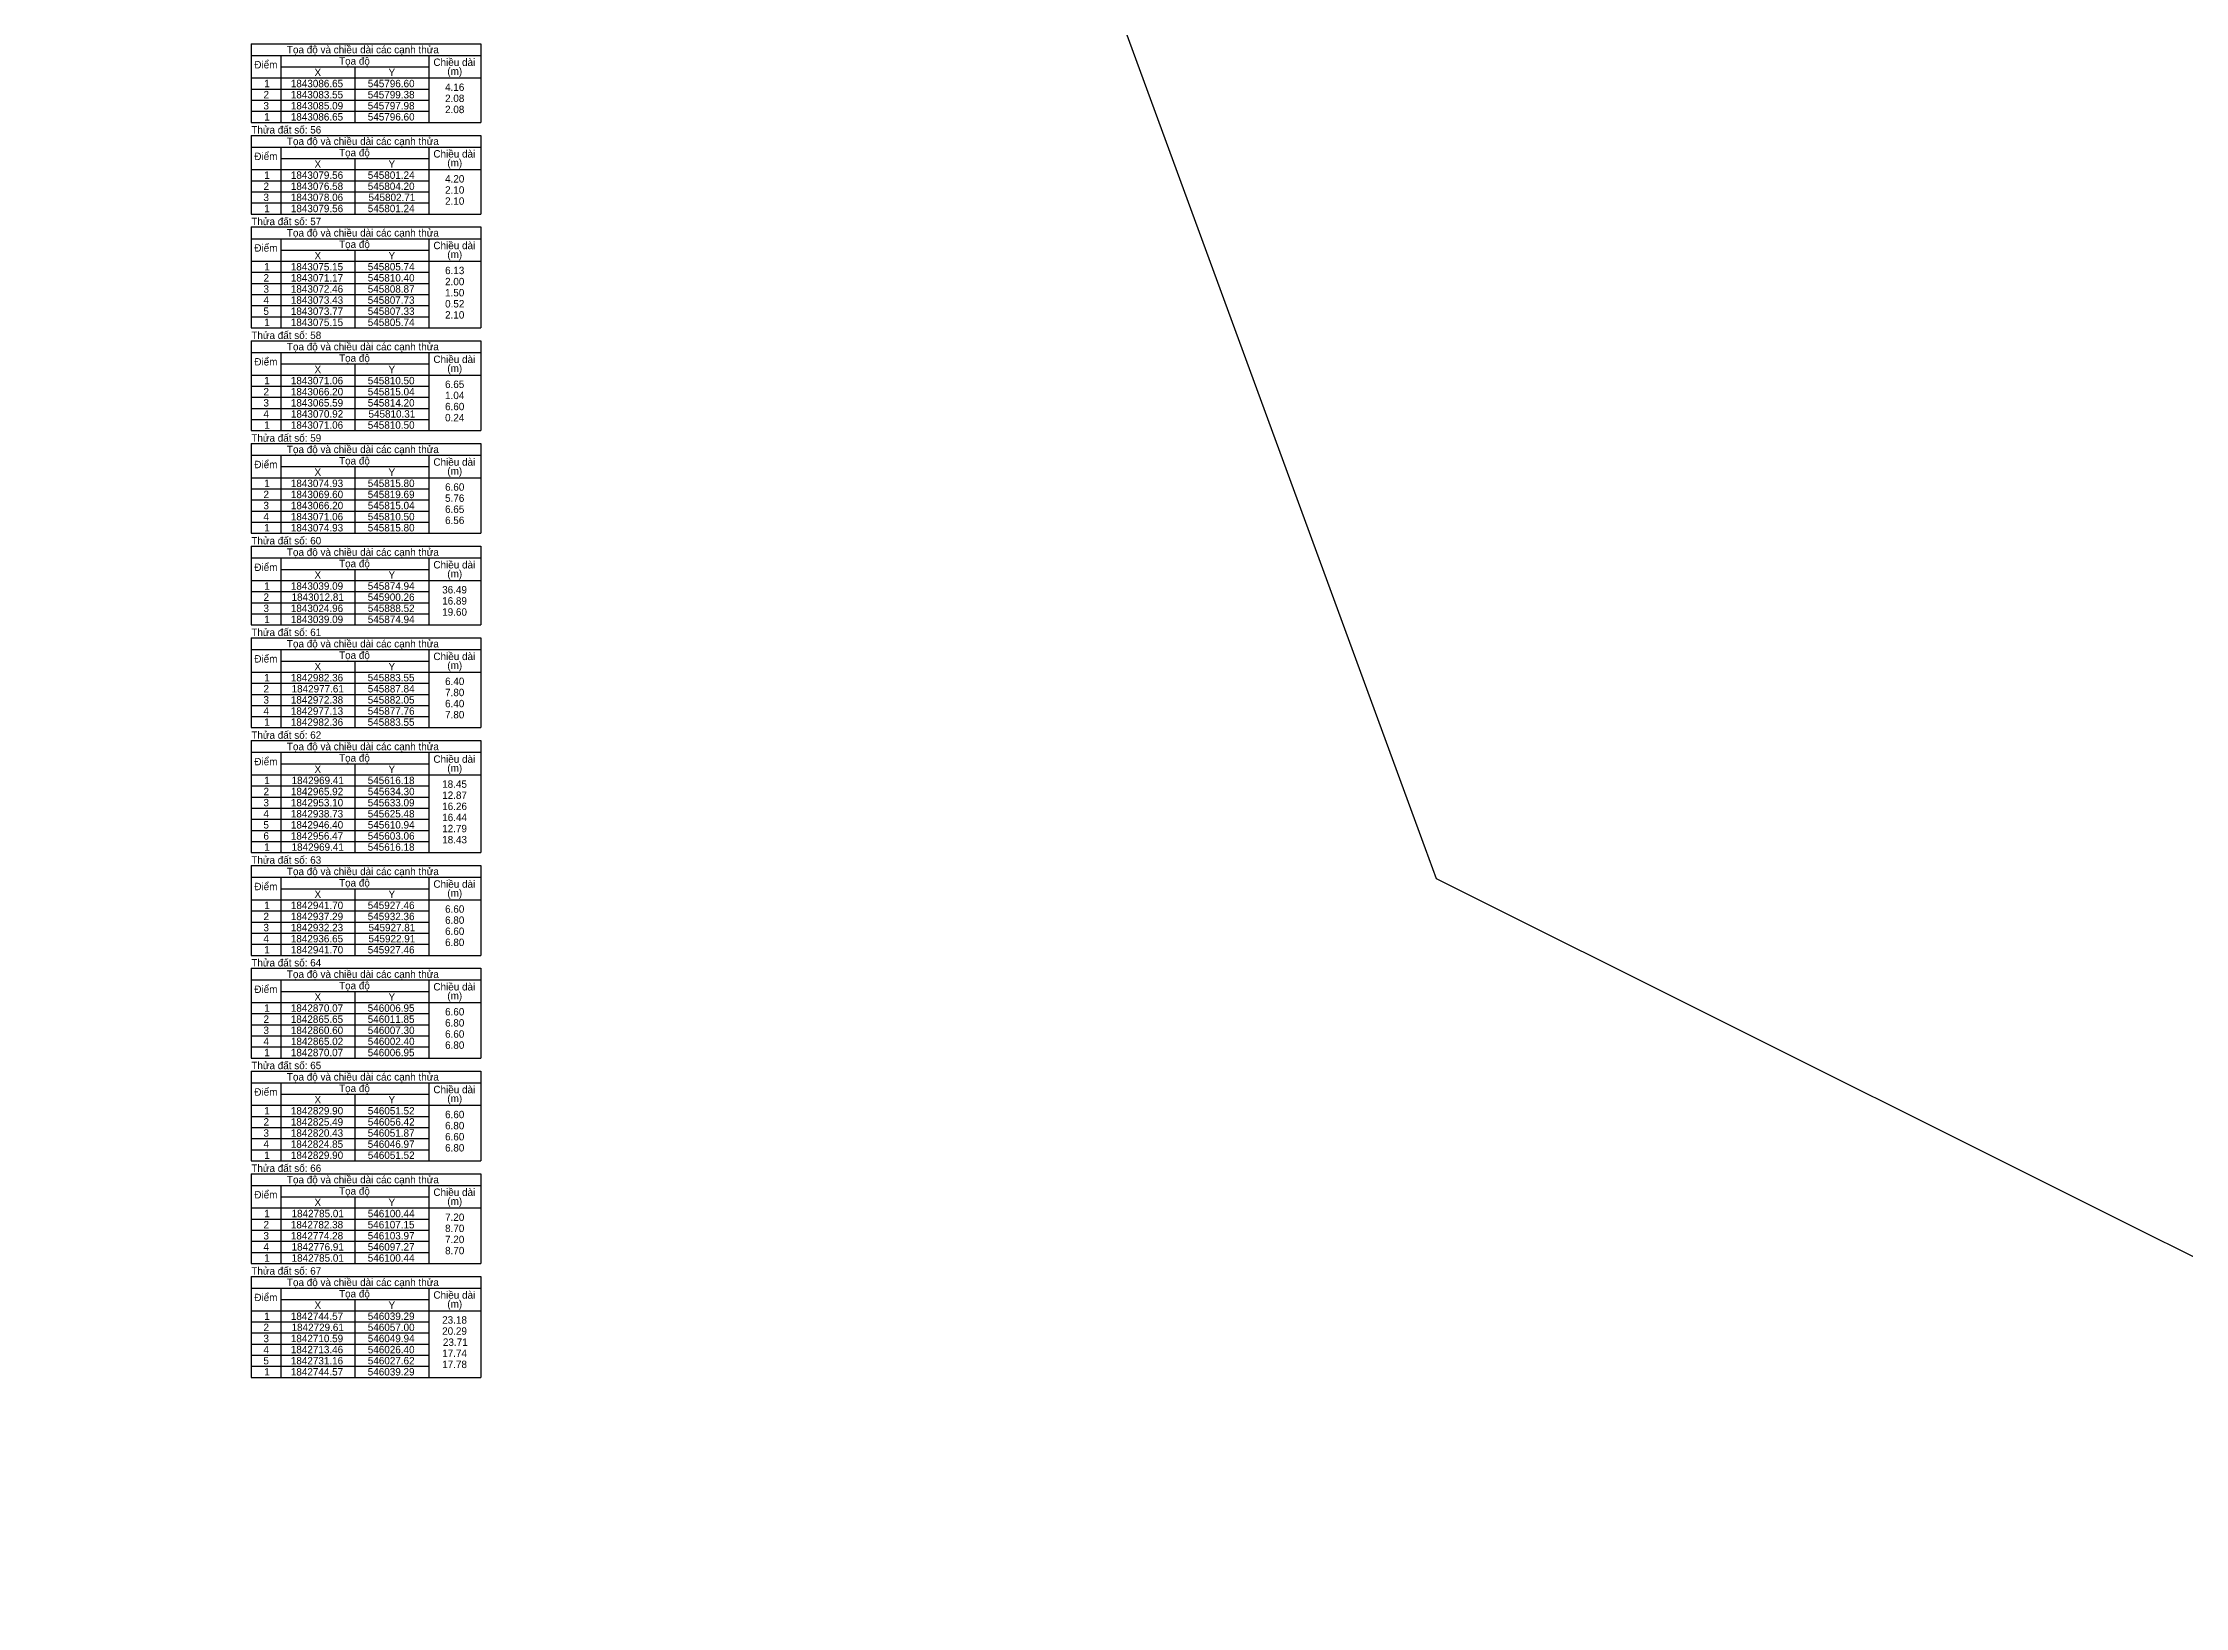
# Model space of a CAD drawing. Extents: x 542592 to 548585, y 1840713 to 1846308.
# Drawn here: x 547138 to 547862, y 1840713 to 1841241 of the extents above; entities that cross this region are included whole.
import ezdxf

# ---------------------------------------------------------------- set-up
doc = ezdxf.new("R2010")
doc.units = 0
doc.layers.add('CONGTRINH', color=7, linetype='Continuous')
doc.layers.add('giai đoạn này', color=7, linetype='Continuous')

msp = doc.modelspace()

# ---------------------------------------------------------------- linework, layer by layer
at = {"layer": 'CONGTRINH'}
msp.add_lwpolyline([(544568.33, 1844020.54), (544710.14, 1843401.59), (545260.59, 1843158.05), (545600.79, 1843192.75), (546890.09, 1842359.15), (547251.35, 1841933.19), (547608.78, 1840958.87), (548101.41, 1840712.9), (548541.09, 1841050.35), (548381.71, 1841468.52), (548585.08, 1841934.37), (548193.08, 1842207.31), (547778.81, 1842689.01), (546108.29, 1843335.55), (545656.49, 1843320.55), (545709.49, 1843646.55), (545306.49, 1843960.65), (545296.09, 1843665.35), (545124.09, 1843654.25), (545039.79, 1844094.35)], close=True, dxfattribs=at)
msp.add_lwpolyline([(544568.33, 1844020.54), (544710.14, 1843401.59), (545260.59, 1843158.05), (545600.79, 1843192.75), (546890.09, 1842359.15), (547251.35, 1841933.19), (547608.78, 1840958.87), (548101.41, 1840712.9), (548541.09, 1841050.35), (548381.71, 1841468.52), (548585.08, 1841934.37), (548193.08, 1842207.31), (547778.81, 1842689.01), (546108.29, 1843335.55), (545656.49, 1843320.55), (545709.49, 1843646.55), (545306.49, 1843960.65), (545296.09, 1843665.35), (545124.09, 1843654.25), (545039.79, 1844094.35)], close=True, dxfattribs=at)
at = {"layer": 'giai đoạn này'}
for p, q in [((547208.65, 1841240.61), (547286.15, 1841240.61)), ((547208.65, 1841240.61), (547208.65, 1841214.06)), ((547286.15, 1841240.61), (547286.15, 1841214.06)), ((547208.65, 1841236.66), (547286.15, 1841236.66)), ((547218.65, 1841236.66), (547218.65, 1841214.06)), ((547218.65, 1841232.81), (547268.65, 1841232.81)), ((547243.65, 1841232.81), (547243.65, 1841214.06)), ((547268.65, 1841236.66), (547268.65, 1841214.06)), ((547208.65, 1841229.06), (547286.15, 1841229.06)), ((547208.65, 1841225.31), (547268.65, 1841225.31)), ((547208.65, 1841221.56), (547268.65, 1841221.56)), ((547208.65, 1841217.81), (547268.65, 1841217.81)), ((547208.65, 1841214.06), (547286.15, 1841214.06)), ((547208.65, 1841209.69), (547286.15, 1841209.69)), ((547208.65, 1841209.69), (547208.65, 1841183.14)), ((547208.65, 1841205.74), (547286.15, 1841205.74)), ((547218.65, 1841205.74), (547218.65, 1841183.14)), ((547268.65, 1841205.74), (547268.65, 1841183.14)), ((547286.15, 1841209.69), (547286.15, 1841183.14)), ((547208.65, 1841198.14), (547286.15, 1841198.14)), ((547218.65, 1841201.89), (547268.65, 1841201.89)), ((547243.65, 1841201.89), (547243.65, 1841183.14)), ((547208.65, 1841194.39), (547268.65, 1841194.39)), ((547208.65, 1841190.64), (547268.65, 1841190.64)), ((547208.65, 1841186.89), (547268.65, 1841186.89)), ((547208.65, 1841183.14), (547286.15, 1841183.14)), ((547208.65, 1841178.76), (547286.15, 1841178.76)), ((547208.65, 1841178.76), (547208.65, 1841144.71)), ((547208.65, 1841174.81), (547286.15, 1841174.81)), ((547218.65, 1841174.81), (547218.65, 1841144.71)), ((547268.65, 1841174.81), (547268.65, 1841144.71)), ((547286.15, 1841178.76), (547286.15, 1841144.71)), ((547208.65, 1841167.21), (547286.15, 1841167.21)), ((547218.65, 1841170.96), (547268.65, 1841170.96)), ((547243.65, 1841170.96), (547243.65, 1841144.71)), ((547208.65, 1841163.46), (547268.65, 1841163.46)), ((547208.65, 1841159.71), (547268.65, 1841159.71)), ((547208.65, 1841155.96), (547268.65, 1841155.96)), ((547208.65, 1841152.21), (547268.65, 1841152.21)), ((547208.65, 1841148.46), (547268.65, 1841148.46)), ((547208.65, 1841144.71), (547286.15, 1841144.71)), ((547208.65, 1841140.34), (547286.15, 1841140.34)), ((547208.65, 1841140.34), (547208.65, 1841110.04)), ((547286.15, 1841140.34), (547286.15, 1841110.04)), ((547208.65, 1841136.39), (547286.15, 1841136.39)), ((547218.65, 1841136.39), (547218.65, 1841110.04)), ((547218.65, 1841132.54), (547268.65, 1841132.54)), ((547243.65, 1841132.54), (547243.65, 1841110.04)), ((547268.65, 1841136.39), (547268.65, 1841110.04)), ((547208.65, 1841128.79), (547286.15, 1841128.79)), ((547208.65, 1841125.04), (547268.65, 1841125.04)), ((547208.65, 1841121.29), (547268.65, 1841121.29)), ((547208.65, 1841117.54), (547268.65, 1841117.54)), ((547208.65, 1841113.79), (547268.65, 1841113.79)), ((547208.65, 1841110.04), (547286.15, 1841110.04)), ((547208.65, 1841105.66), (547286.15, 1841105.66)), ((547208.65, 1841105.66), (547208.65, 1841075.36)), ((547208.65, 1841101.71), (547286.15, 1841101.71)), ((547218.65, 1841101.71), (547218.65, 1841075.36)), ((547268.65, 1841101.71), (547268.65, 1841075.36)), ((547286.15, 1841105.66), (547286.15, 1841075.36)), ((547208.65, 1841094.11), (547286.15, 1841094.11)), ((547218.65, 1841097.86), (547268.65, 1841097.86)), ((547243.65, 1841097.86), (547243.65, 1841075.36)), ((547208.65, 1841090.36), (547268.65, 1841090.36)), ((547208.65, 1841086.61), (547268.65, 1841086.61)), ((547208.65, 1841082.86), (547268.65, 1841082.86)), ((547208.65, 1841079.11), (547268.65, 1841079.11)), ((547208.65, 1841075.36), (547286.15, 1841075.36)), ((547208.65, 1841070.99), (547286.15, 1841070.99)), ((547208.65, 1841070.99), (547208.65, 1841044.44)), ((547208.65, 1841067.04), (547286.15, 1841067.04)), ((547218.65, 1841067.04), (547218.65, 1841044.44)), ((547268.65, 1841067.04), (547268.65, 1841044.44)), ((547286.15, 1841070.99), (547286.15, 1841044.44)), ((547208.65, 1841059.44), (547286.15, 1841059.44)), ((547218.65, 1841063.19), (547268.65, 1841063.19)), ((547243.65, 1841063.19), (547243.65, 1841044.44)), ((547208.65, 1841055.69), (547268.65, 1841055.69)), ((547208.65, 1841051.94), (547268.65, 1841051.94)), ((547208.65, 1841048.19), (547268.65, 1841048.19)), ((547208.65, 1841044.44), (547286.15, 1841044.44)), ((547208.65, 1841040.06), (547286.15, 1841040.06)), ((547208.65, 1841040.06), (547208.65, 1841009.76)), ((547286.15, 1841040.06), (547286.15, 1841009.76)), ((547208.65, 1841036.11), (547286.15, 1841036.11)), ((547218.65, 1841036.11), (547218.65, 1841009.76)), ((547218.65, 1841032.26), (547268.65, 1841032.26)), ((547243.65, 1841032.26), (547243.65, 1841009.76)), ((547268.65, 1841036.11), (547268.65, 1841009.76)), ((547208.65, 1841028.51), (547286.15, 1841028.51)), ((547208.65, 1841024.76), (547268.65, 1841024.76)), ((547208.65, 1841021.01), (547268.65, 1841021.01)), ((547208.65, 1841017.26), (547268.65, 1841017.26)), ((547208.65, 1841013.51), (547268.65, 1841013.51)), ((547208.65, 1841009.76), (547286.15, 1841009.76)), ((547208.65, 1841005.39), (547286.15, 1841005.39)), ((547208.65, 1841005.39), (547208.65, 1840967.59)), ((547208.65, 1841001.44), (547286.15, 1841001.44)), ((547218.65, 1841001.44), (547218.65, 1840967.59)), ((547268.65, 1841001.44), (547268.65, 1840967.59)), ((547286.15, 1841005.39), (547286.15, 1840967.59)), ((547208.65, 1840993.84), (547286.15, 1840993.84)), ((547218.65, 1840997.59), (547268.65, 1840997.59)), ((547243.65, 1840997.59), (547243.65, 1840967.59)), ((547208.65, 1840990.09), (547268.65, 1840990.09)), ((547208.65, 1840986.34), (547268.65, 1840986.34)), ((547208.65, 1840982.59), (547268.65, 1840982.59)), ((547208.65, 1840978.84), (547268.65, 1840978.84)), ((547208.65, 1840975.09), (547268.65, 1840975.09)), ((547208.65, 1840971.34), (547268.65, 1840971.34)), ((547208.65, 1840967.59), (547286.15, 1840967.59)), ((547208.65, 1840963.21), (547286.15, 1840963.21)), ((547208.65, 1840963.21), (547208.65, 1840932.91)), ((547208.65, 1840959.26), (547286.15, 1840959.26)), ((547218.65, 1840959.26), (547218.65, 1840932.91)), ((547268.65, 1840959.26), (547268.65, 1840932.91)), ((547286.15, 1840963.21), (547286.15, 1840932.91)), ((547208.65, 1840951.66), (547286.15, 1840951.66)), ((547218.65, 1840955.41), (547268.65, 1840955.41)), ((547243.65, 1840955.41), (547243.65, 1840932.91)), ((547208.65, 1840947.91), (547268.65, 1840947.91)), ((547208.65, 1840944.16), (547268.65, 1840944.16)), ((547208.65, 1840940.41), (547268.65, 1840940.41)), ((547208.65, 1840936.66), (547268.65, 1840936.66)), ((547208.65, 1840932.91), (547286.15, 1840932.91)), ((547208.65, 1840928.54), (547286.15, 1840928.54)), ((547208.65, 1840928.54), (547208.65, 1840898.24)), ((547286.15, 1840928.54), (547286.15, 1840898.24)), ((547208.65, 1840924.59), (547286.15, 1840924.59)), ((547218.65, 1840924.59), (547218.65, 1840898.24)), ((547218.65, 1840920.74), (547268.65, 1840920.74)), ((547243.65, 1840920.74), (547243.65, 1840898.24)), ((547268.65, 1840924.59), (547268.65, 1840898.24)), ((547208.65, 1840916.99), (547286.15, 1840916.99)), ((547208.65, 1840913.24), (547268.65, 1840913.24)), ((547208.65, 1840909.49), (547268.65, 1840909.49)), ((547208.65, 1840905.74), (547268.65, 1840905.74)), ((547208.65, 1840901.99), (547268.65, 1840901.99)), ((547208.65, 1840898.24), (547286.15, 1840898.24)), ((547208.65, 1840893.86), (547286.15, 1840893.86)), ((547208.65, 1840893.86), (547208.65, 1840863.56)), ((547286.15, 1840893.86), (547286.15, 1840863.56)), ((547208.65, 1840889.91), (547286.15, 1840889.91)), ((547218.65, 1840889.91), (547218.65, 1840863.56)), ((547218.65, 1840886.06), (547268.65, 1840886.06)), ((547243.65, 1840886.06), (547243.65, 1840863.56)), ((547268.65, 1840889.91), (547268.65, 1840863.56)), ((547208.65, 1840882.31), (547286.15, 1840882.31)), ((547208.65, 1840878.56), (547268.65, 1840878.56)), ((547208.65, 1840874.81), (547268.65, 1840874.81)), ((547208.65, 1840871.06), (547268.65, 1840871.06)), ((547208.65, 1840867.31), (547268.65, 1840867.31)), ((547208.65, 1840863.56), (547286.15, 1840863.56)), ((547208.65, 1840859.19), (547286.15, 1840859.19)), ((547208.65, 1840859.19), (547208.65, 1840828.89)), ((547286.15, 1840859.19), (547286.15, 1840828.89)), ((547208.65, 1840855.24), (547286.15, 1840855.24)), ((547218.65, 1840855.24), (547218.65, 1840828.89)), ((547218.65, 1840851.39), (547268.65, 1840851.39)), ((547243.65, 1840851.39), (547243.65, 1840828.89)), ((547268.65, 1840855.24), (547268.65, 1840828.89)), ((547208.65, 1840847.64), (547286.15, 1840847.64)), ((547208.65, 1840843.89), (547268.65, 1840843.89)), ((547208.65, 1840840.14), (547268.65, 1840840.14)), ((547208.65, 1840836.39), (547268.65, 1840836.39)), ((547208.65, 1840832.64), (547268.65, 1840832.64)), ((547208.65, 1840828.89), (547286.15, 1840828.89)), ((547208.65, 1840824.51), (547286.15, 1840824.51)), ((547208.65, 1840824.51), (547208.65, 1840790.46)), ((547208.65, 1840820.56), (547286.15, 1840820.56)), ((547218.65, 1840820.56), (547218.65, 1840790.46)), ((547268.65, 1840820.56), (547268.65, 1840790.46)), ((547286.15, 1840824.51), (547286.15, 1840790.46)), ((547208.65, 1840812.96), (547286.15, 1840812.96)), ((547218.65, 1840816.71), (547268.65, 1840816.71)), ((547243.65, 1840816.71), (547243.65, 1840790.46)), ((547208.65, 1840809.21), (547268.65, 1840809.21)), ((547208.65, 1840805.46), (547268.65, 1840805.46)), ((547208.65, 1840801.71), (547268.65, 1840801.71)), ((547208.65, 1840797.96), (547268.65, 1840797.96)), ((547208.65, 1840794.21), (547268.65, 1840794.21)), ((547208.65, 1840790.46), (547286.15, 1840790.46))]:
    msp.add_line(p, q, dxfattribs=at)

# ---------------------------------------------------------------- texts
for s, p in [('Tọa độ và chiều dài các cạnh thửa', (547220.68, 1841237.39)), ('Điểm', (547209.68, 1841232.29)), ('X', (547229.99, 1841229.69)), ('Tọa độ', (547238.28, 1841233.54)), ('Y', (547254.99, 1841229.69)), ('Chiều dài', (547270.14, 1841233.12)), ('(m)', (547274.84, 1841230.11)), ('2', (547212.77, 1841222.19)), ('1', (547213, 1841225.94)), ('1843086.65', (547221.99, 1841225.94)), ('1843083.55', (547221.99, 1841222.19)), ('545796.60', (547247.98, 1841225.94)), ('545799.38', (547247.97, 1841222.19)), ('4.16', (547274.08, 1841224.69)), ('3', (547212.75, 1841218.44)), ('1', (547213, 1841214.69)), ('1843086.65', (547221.99, 1841214.69)), ('1843085.09', (547222, 1841218.44)), ('545797.98', (547247.97, 1841218.44)), ('545796.60', (547247.98, 1841214.69)), ('2.08', (547274.08, 1841220.94)), ('2.08', (547274.08, 1841217.19)), ('Thửa đất số: 56', (547208.65, 1841210.31)), ('Điểm', (547209.68, 1841201.36)), ('Tọa độ và chiều dài các cạnh thửa', (547220.68, 1841206.46)), ('Tọa độ', (547238.28, 1841202.61)), ('Chiều dài', (547270.14, 1841202.2)), ('1', (547213, 1841195.01)), ('1843079.56', (547222, 1841195.01)), ('X', (547229.99, 1841198.76)), ('545801.24', (547247.98, 1841195.01)), ('Y', (547254.99, 1841198.76)), ('4.20', (547274.08, 1841193.76)), ('(m)', (547274.84, 1841199.18)), ('3', (547212.75, 1841187.51)), ('2', (547212.77, 1841191.26)), ('1843076.58', (547222, 1841191.26)), ('1843078.06', (547222, 1841187.51)), ('545804.20', (547247.98, 1841191.26)), ('545802.71', (547248.22, 1841187.51)), ('2.10', (547274.08, 1841190.01)), ('2.10', (547274.08, 1841186.26)), ('Thửa đất số: 57', (547208.65, 1841179.39)), ('1', (547213, 1841183.76)), ('1843079.56', (547222, 1841183.76)), ('545801.24', (547247.98, 1841183.76)), ('Tọa độ và chiều dài các cạnh thửa', (547220.68, 1841175.54)), ('Tọa độ', (547238.28, 1841171.69)), ('Chiều dài', (547270.14, 1841171.27)), ('Điểm', (547209.68, 1841170.44)), ('1', (547213, 1841164.09)), ('1843075.15', (547221.99, 1841164.09)), ('X', (547229.99, 1841167.84)), ('545805.74', (547247.98, 1841164.09)), ('Y', (547254.99, 1841167.84)), ('(m)', (547274.84, 1841168.26)), ('2', (547212.77, 1841160.34)), ('1843071.17', (547222, 1841160.34)), ('545810.40', (547247.98, 1841160.34)), ('6.13', (547274.08, 1841162.84)), ('2.00', (547274.08, 1841159.09)), ('4', (547212.76, 1841152.84)), ('3', (547212.75, 1841156.59)), ('1843072.46', (547222, 1841156.59)), ('1843073.43', (547222, 1841152.84)), ('545808.87', (547247.97, 1841156.59)), ('545807.73', (547247.97, 1841152.84)), ('0.52', (547274.09, 1841151.59)), ('1.50', (547274.08, 1841155.34)), ('5', (547212.74, 1841149.09)), ('1', (547213, 1841145.34)), ('1843075.15', (547221.99, 1841145.34)), ('1843073.77', (547222, 1841149.09)), ('545807.33', (547247.97, 1841149.09)), ('545805.74', (547247.98, 1841145.34)), ('2.10', (547274.08, 1841147.84)), ('Thửa đất số: 58', (547208.65, 1841140.96)), ('Tọa độ và chiều dài các cạnh thửa', (547220.68, 1841137.11)), ('Điểm', (547209.68, 1841132.01)), ('X', (547229.99, 1841129.41)), ('Tọa độ', (547238.28, 1841133.26)), ('Y', (547254.99, 1841129.41)), ('Chiều dài', (547270.14, 1841132.85)), ('(m)', (547274.84, 1841129.83)), ('2', (547212.77, 1841121.91)), ('1', (547213, 1841125.66)), ('1843071.06', (547222, 1841125.66)), ('1843066.20', (547222.01, 1841121.91)), ('545810.50', (547247.98, 1841125.66)), ('545815.04', (547247.98, 1841121.91)), ('6.65', (547274.07, 1841124.41)), ('1.04', (547274.08, 1841120.66)), ('4', (547212.76, 1841114.41)), ('3', (547212.75, 1841118.16)), ('1843065.59', (547222, 1841118.16)), ('1843070.92', (547222.02, 1841114.41)), ('545814.20', (547247.98, 1841118.16)), ('545810.31', (547248.22, 1841114.41)), ('6.60', (547274.08, 1841116.91)), ('Thửa đất số: 59', (547208.65, 1841106.29)), ('1', (547213, 1841110.66)), ('1843071.06', (547222, 1841110.66)), ('545810.50', (547247.98, 1841110.66)), ('0.24', (547274.08, 1841113.16)), ('Tọa độ và chiều dài các cạnh thửa', (547220.68, 1841102.44)), ('Điểm', (547209.68, 1841097.34)), ('X', (547229.99, 1841094.74)), ('Tọa độ', (547238.28, 1841098.59)), ('Y', (547254.99, 1841094.74)), ('Chiều dài', (547270.14, 1841098.17)), ('(m)', (547274.84, 1841095.16)), ('2', (547212.77, 1841087.24)), ('1', (547213, 1841090.99)), ('1843074.93', (547222, 1841090.99)), ('1843069.60', (547222.01, 1841087.24)), ('545815.80', (547247.98, 1841090.99)), ('545819.69', (547247.97, 1841087.24)), ('5.76', (547274.08, 1841085.99)), ('6.60', (547274.08, 1841089.74)), ('4', (547212.76, 1841079.74)), ('3', (547212.75, 1841083.49)), ('1843066.20', (547222.01, 1841083.49)), ('1843071.06', (547222, 1841079.74)), ('545815.04', (547247.98, 1841083.49)), ('545810.50', (547247.98, 1841079.74)), ('6.65', (547274.07, 1841082.24)), ('6.56', (547274.08, 1841078.49)), ('Thửa đất số: 60', (547208.65, 1841071.61)), ('1', (547213, 1841075.99)), ('1843074.93', (547222, 1841075.99)), ('545815.80', (547247.98, 1841075.99)), ('Điểm', (547209.68, 1841062.66)), ('Tọa độ và chiều dài các cạnh thửa', (547220.68, 1841067.76)), ('Tọa độ', (547238.28, 1841063.91)), ('Chiều dài', (547270.14, 1841063.5)), ('1', (547213, 1841056.31)), ('1843039.09', (547222, 1841056.31)), ('X', (547229.99, 1841060.06)), ('545874.94', (547247.98, 1841056.31)), ('Y', (547254.99, 1841060.06)), ('(m)', (547274.84, 1841060.48)), ('3', (547212.75, 1841048.81)), ('2', (547212.77, 1841052.56)), ('1843024.96', (547222, 1841048.81)), ('1843012.81', (547222.24, 1841052.56)), ('545900.26', (547247.97, 1841052.56)), ('545888.52', (547247.99, 1841048.81)), ('36.49', (547273.1, 1841055.06)), ('16.89', (547273.1, 1841051.31)), ('Thửa đất số: 61', (547208.65, 1841040.69)), ('1', (547213, 1841045.06)), ('1843039.09', (547222, 1841045.06)), ('545874.94', (547247.98, 1841045.06)), ('19.60', (547273.11, 1841047.56)), ('Tọa độ và chiều dài các cạnh thửa', (547220.68, 1841036.84)), ('Điểm', (547209.68, 1841031.74)), ('X', (547229.99, 1841029.14)), ('Tọa độ', (547238.28, 1841032.99)), ('Y', (547254.99, 1841029.14)), ('Chiều dài', (547270.14, 1841032.57)), ('(m)', (547274.84, 1841029.56)), ('2', (547212.77, 1841021.64)), ('1', (547213, 1841025.39)), ('1842982.36', (547222, 1841025.39)), ('1842977.61', (547222.24, 1841021.64)), ('545883.55', (547247.96, 1841025.39)), ('545887.84', (547247.98, 1841021.64)), ('6.40', (547274.08, 1841024.14)), ('7.80', (547274.08, 1841020.39)), ('4', (547212.76, 1841014.14)), ('3', (547212.75, 1841017.89)), ('1842972.38', (547222, 1841017.89)), ('1842977.13', (547222, 1841014.14)), ('545882.05', (547247.96, 1841017.89)), ('545877.76', (547247.97, 1841014.14)), ('6.40', (547274.08, 1841016.64)), ('7.80', (547274.08, 1841012.89)), ('Thửa đất số: 62', (547208.65, 1841006.01)), ('1', (547213, 1841010.39)), ('1842982.36', (547222, 1841010.39)), ('545883.55', (547247.96, 1841010.39)), ('Tọa độ và chiều dài các cạnh thửa', (547220.68, 1841002.16)), ('Tọa độ', (547238.28, 1840998.31)), ('Chiều dài', (547270.14, 1840997.9)), ('Điểm', (547209.68, 1840997.06)), ('1', (547213, 1840990.71)), ('1842969.41', (547222.24, 1840990.71)), ('X', (547229.99, 1840994.46)), ('545616.18', (547247.97, 1840990.71)), ('Y', (547254.99, 1840994.46)), ('(m)', (547274.84, 1840994.88)), ('3', (547212.75, 1840983.21)), ('2', (547212.77, 1840986.96)), ('1842953.10', (547222.01, 1840983.21)), ('1842965.92', (547222.02, 1840986.96)), ('545634.30', (547247.98, 1840986.96)), ('545633.09', (547247.97, 1840983.21)), ('18.45', (547273.1, 1840989.46)), ('12.87', (547273.11, 1840985.71)), ('4', (547212.76, 1840979.46)), ('1842938.73', (547222, 1840979.46)), ('545625.48', (547247.97, 1840979.46)), ('16.26', (547273.11, 1840981.96)), ('16.44', (547273.11, 1840978.21)), ('5', (547212.74, 1840975.71)), ('6', (547212.75, 1840971.96)), ('1842946.40', (547222.01, 1840975.71)), ('1842956.47', (547222, 1840971.96)), ('545610.94', (547247.98, 1840975.71)), ('545603.06', (547247.97, 1840971.96)), ('12.79', (547273.1, 1840974.46)), ('18.43', (547273.11, 1840970.71)), ('Thửa đất số: 63', (547208.65, 1840963.84)), ('1', (547213, 1840968.21)), ('1842969.41', (547222.24, 1840968.21)), ('545616.18', (547247.97, 1840968.21)), ('Điểm', (547209.68, 1840954.89)), ('Tọa độ và chiều dài các cạnh thửa', (547220.68, 1840959.99)), ('Tọa độ', (547238.28, 1840956.14)), ('Chiều dài', (547270.14, 1840955.72)), ('1', (547213, 1840948.54)), ('1842941.70', (547222.01, 1840948.54)), ('X', (547229.99, 1840952.29)), ('545927.46', (547247.97, 1840948.54)), ('Y', (547254.99, 1840952.29)), ('6.60', (547274.08, 1840947.29)), ('(m)', (547274.84, 1840952.71)), ('3', (547212.75, 1840941.04)), ('2', (547212.77, 1840944.79)), ('1842937.29', (547222, 1840944.79)), ('1842932.23', (547222, 1840941.04)), ('545932.36', (547247.97, 1840944.79)), ('545927.81', (547248.22, 1840941.04)), ('6.80', (547274.08, 1840943.54)), ('6.60', (547274.08, 1840939.79)), ('4', (547212.76, 1840937.29)), ('1', (547213, 1840933.54)), ('1842936.65', (547221.99, 1840937.29)), ('1842941.70', (547222.01, 1840933.54)), ('545927.46', (547247.97, 1840933.54)), ('545922.91', (547248.22, 1840937.29)), ('6.80', (547274.08, 1840936.04)), ('Thửa đất số: 64', (547208.65, 1840929.16)), ('Tọa độ và chiều dài các cạnh thửa', (547220.68, 1840925.31)), ('Điểm', (547209.68, 1840920.21)), ('Tọa độ', (547238.28, 1840921.46)), ('Chiều dài', (547270.14, 1840921.05)), ('(m)', (547274.84, 1840918.03)), ('1', (547213, 1840913.86)), ('1842870.07', (547222, 1840913.86)), ('X', (547229.99, 1840917.61)), ('546006.95', (547247.96, 1840913.86)), ('Y', (547254.99, 1840917.61)), ('6.60', (547274.08, 1840912.61)), ('3', (547212.75, 1840906.36)), ('2', (547212.77, 1840910.11)), ('1842865.65', (547221.99, 1840910.11)), ('1842860.60', (547222.01, 1840906.36)), ('546011.85', (547247.96, 1840910.11)), ('546007.30', (547247.98, 1840906.36)), ('6.80', (547274.08, 1840908.86)), ('6.60', (547274.08, 1840905.11)), ('4', (547212.76, 1840902.61)), ('1', (547213, 1840898.86)), ('1842870.07', (547222, 1840898.86)), ('1842865.02', (547222.02, 1840902.61)), ('546006.95', (547247.96, 1840898.86)), ('546002.40', (547247.98, 1840902.61)), ('6.80', (547274.08, 1840901.36)), ('Thửa đất số: 65', (547208.65, 1840894.49)), ('Tọa độ và chiều dài các cạnh thửa', (547220.68, 1840890.64)), ('Điểm', (547209.68, 1840885.54)), ('X', (547229.99, 1840882.94)), ('Tọa độ', (547238.28, 1840886.79)), ('Y', (547254.99, 1840882.94)), ('Chiều dài', (547270.14, 1840886.37)), ('(m)', (547274.84, 1840883.36)), ('2', (547212.77, 1840875.44)), ('1', (547213, 1840879.19)), ('1842829.90', (547222.01, 1840879.19)), ('1842825.49', (547222, 1840875.44)), ('546051.52', (547247.99, 1840879.19)), ('546056.42', (547247.99, 1840875.44)), ('6.60', (547274.08, 1840877.94)), ('4', (547212.76, 1840867.94)), ('3', (547212.75, 1840871.69)), ('1842824.85', (547221.99, 1840867.94)), ('1842820.43', (547222, 1840871.69)), ('546051.87', (547247.97, 1840871.69)), ('546046.97', (547247.97, 1840867.94)), ('6.80', (547274.08, 1840874.19)), ('6.60', (547274.08, 1840870.44)), ('1', (547213, 1840864.19)), ('1842829.90', (547222.01, 1840864.19)), ('546051.52', (547247.99, 1840864.19)), ('6.80', (547274.08, 1840866.69)), ('Thửa đất số: 66', (547208.65, 1840859.81)), ('Tọa độ và chiều dài các cạnh thửa', (547220.68, 1840855.96)), ('Điểm', (547209.68, 1840850.86)), ('X', (547229.99, 1840848.26)), ('Tọa độ', (547238.28, 1840852.11)), ('Y', (547254.99, 1840848.26)), ('Chiều dài', (547270.14, 1840851.7)), ('(m)', (547274.84, 1840848.68)), ('2', (547212.77, 1840840.76)), ('1', (547213, 1840844.51)), ('1842782.38', (547222, 1840840.76)), ('1842785.01', (547222.24, 1840844.51)), ('546107.15', (547247.96, 1840840.76)), ('546100.44', (547247.98, 1840844.51)), ('8.70', (547274.08, 1840839.51)), ('7.20', (547274.08, 1840843.26)), ('4', (547212.76, 1840833.26)), ('3', (547212.75, 1840837.01)), ('1842774.28', (547222, 1840837.01)), ('1842776.91', (547222.24, 1840833.26)), ('546103.97', (547247.97, 1840837.01)), ('546097.27', (547247.97, 1840833.26)), ('8.70', (547274.08, 1840832.01)), ('7.20', (547274.08, 1840835.76)), ('Thửa đất số: 67', (547208.65, 1840825.14)), ('1', (547213, 1840829.51)), ('1842785.01', (547222.24, 1840829.51)), ('546100.44', (547247.98, 1840829.51)), ('Tọa độ và chiều dài các cạnh thửa', (547220.68, 1840821.29)), ('Tọa độ', (547238.28, 1840817.44)), ('Chiều dài', (547270.14, 1840817.02)), ('Điểm', (547209.68, 1840816.19)), ('1', (547213, 1840809.84)), ('1842744.57', (547222, 1840809.84)), ('X', (547229.99, 1840813.59)), ('546039.29', (547247.97, 1840809.84)), ('Y', (547254.99, 1840813.59)), ('(m)', (547274.84, 1840814.01)), ('3', (547212.75, 1840802.34)), ('2', (547212.77, 1840806.09)), ('1842710.59', (547222, 1840802.34)), ('1842729.61', (547222.24, 1840806.09)), ('546057.00', (547247.98, 1840806.09)), ('546049.94', (547247.98, 1840802.34)), ('23.18', (547273.1, 1840808.59)), ('20.29', (547273.1, 1840804.84)), ('4', (547212.76, 1840798.59)), ('1842713.46', (547222, 1840798.59)), ('546026.40', (547247.98, 1840798.59)), ('17.74', (547273.11, 1840797.34)), ('23.71', (547273.35, 1840801.09)), ('5', (547212.74, 1840794.84)), ('1', (547213, 1840791.09)), ('1842731.16', (547222, 1840794.84)), ('1842744.57', (547222, 1840791.09)), ('546039.29', (547247.97, 1840791.09)), ('546027.62', (547247.99, 1840794.84)), ('17.78', (547273.1, 1840793.59))]:
    msp.add_text(s, height=2.5, dxfattribs=at).set_placement(p)

doc.saveas('drawing.dxf')
